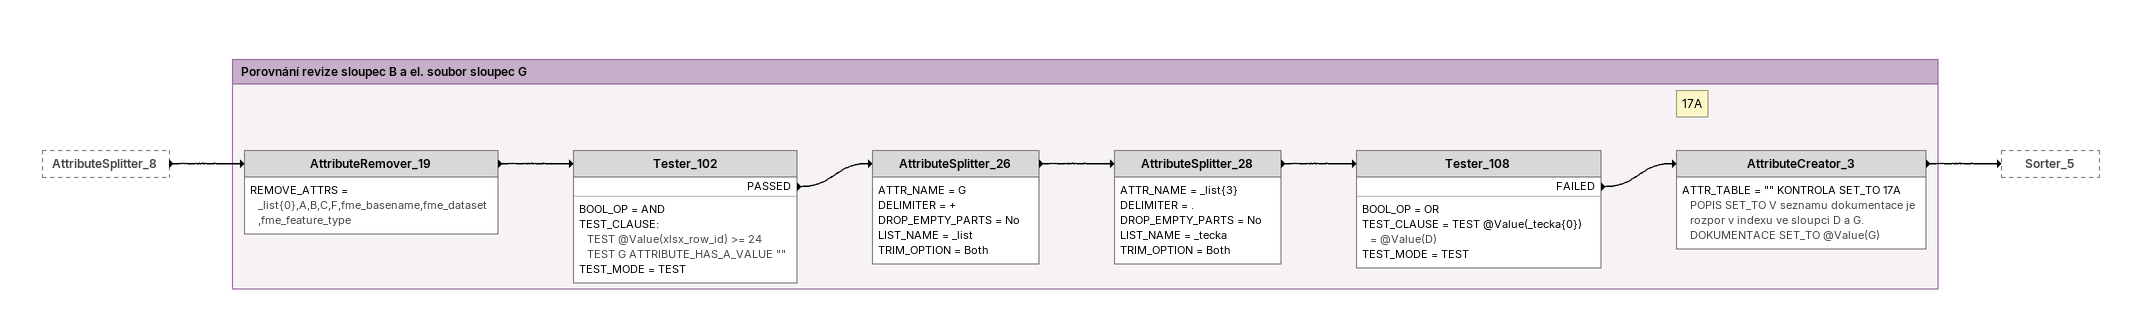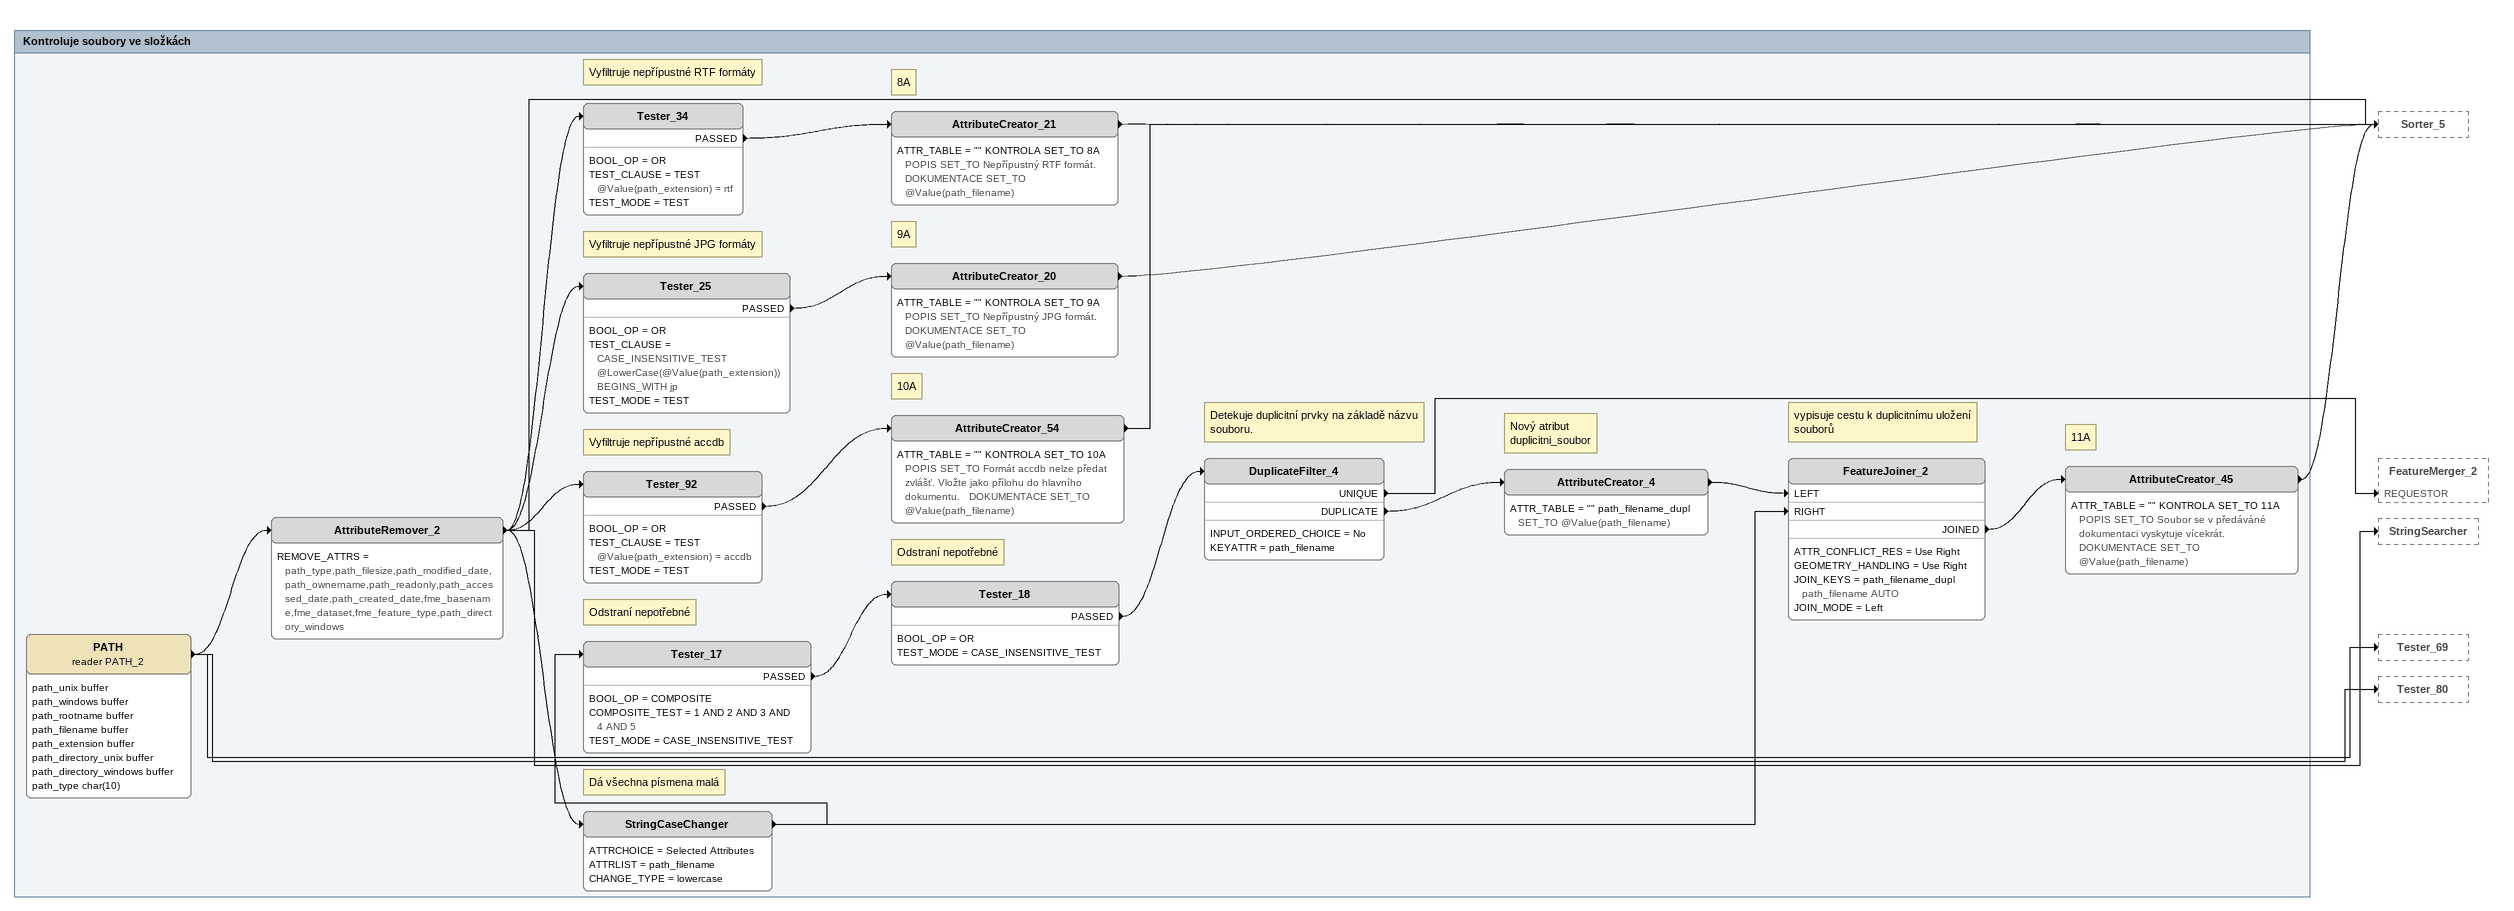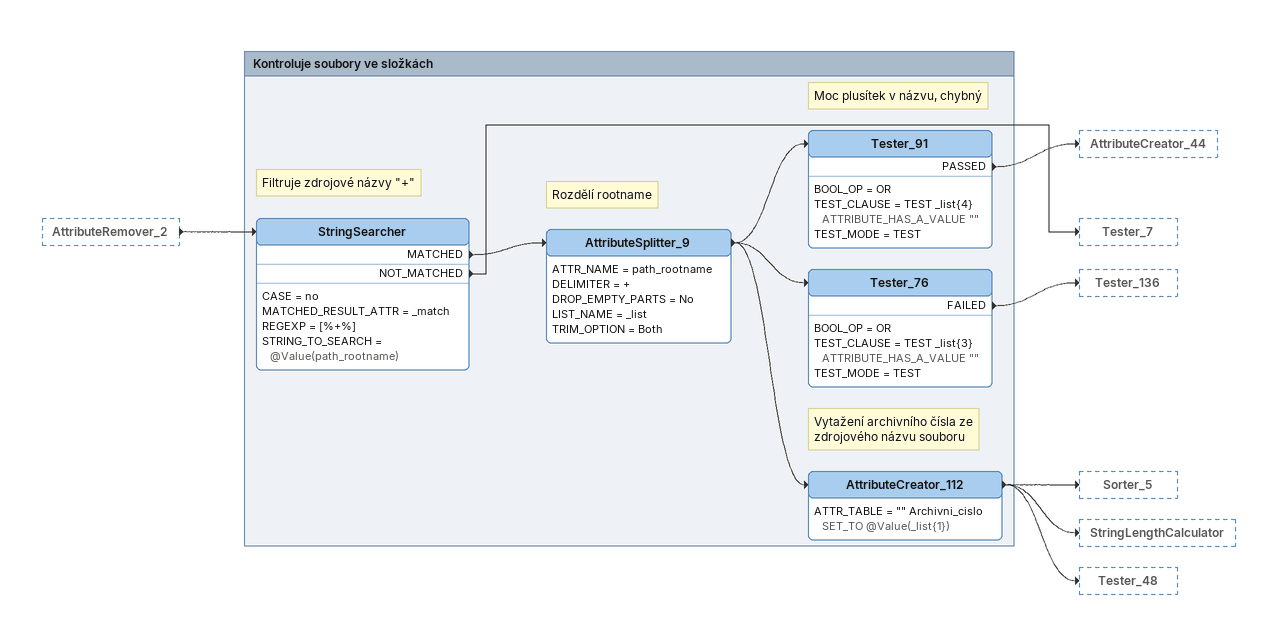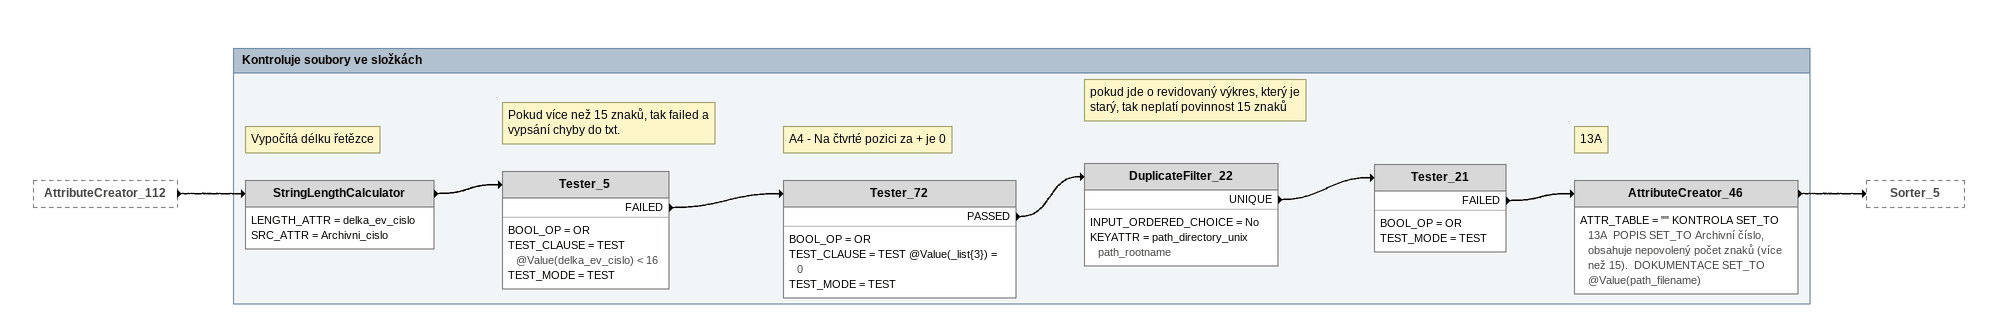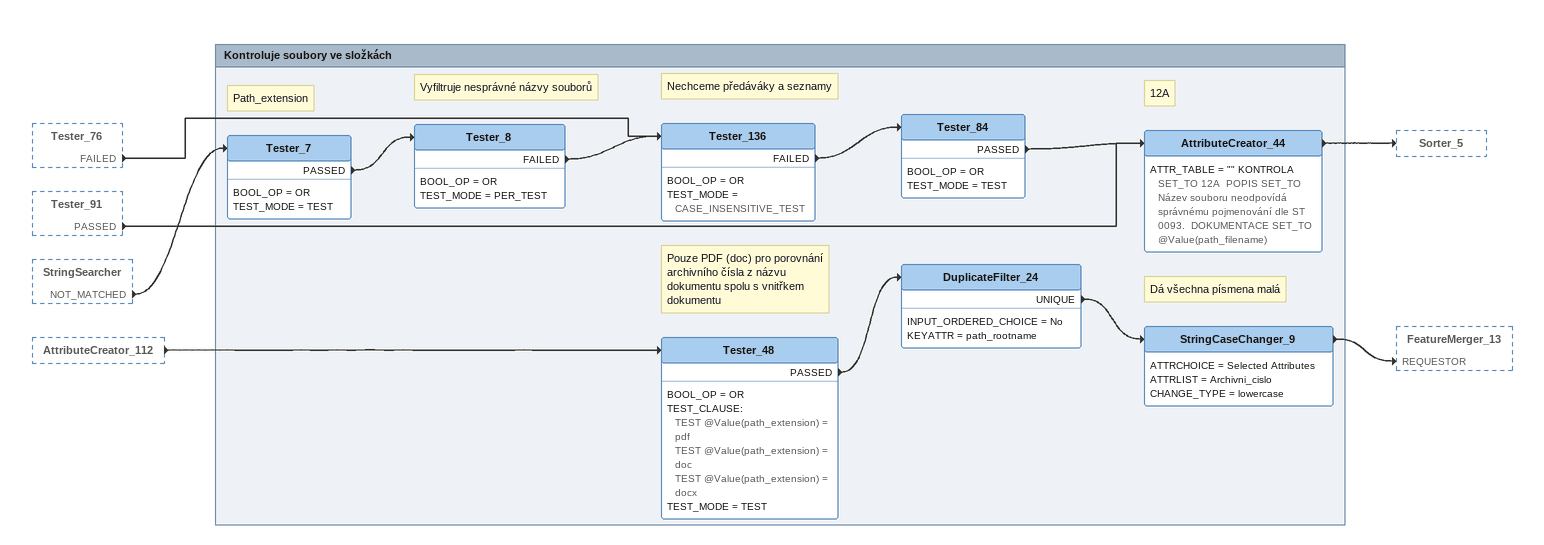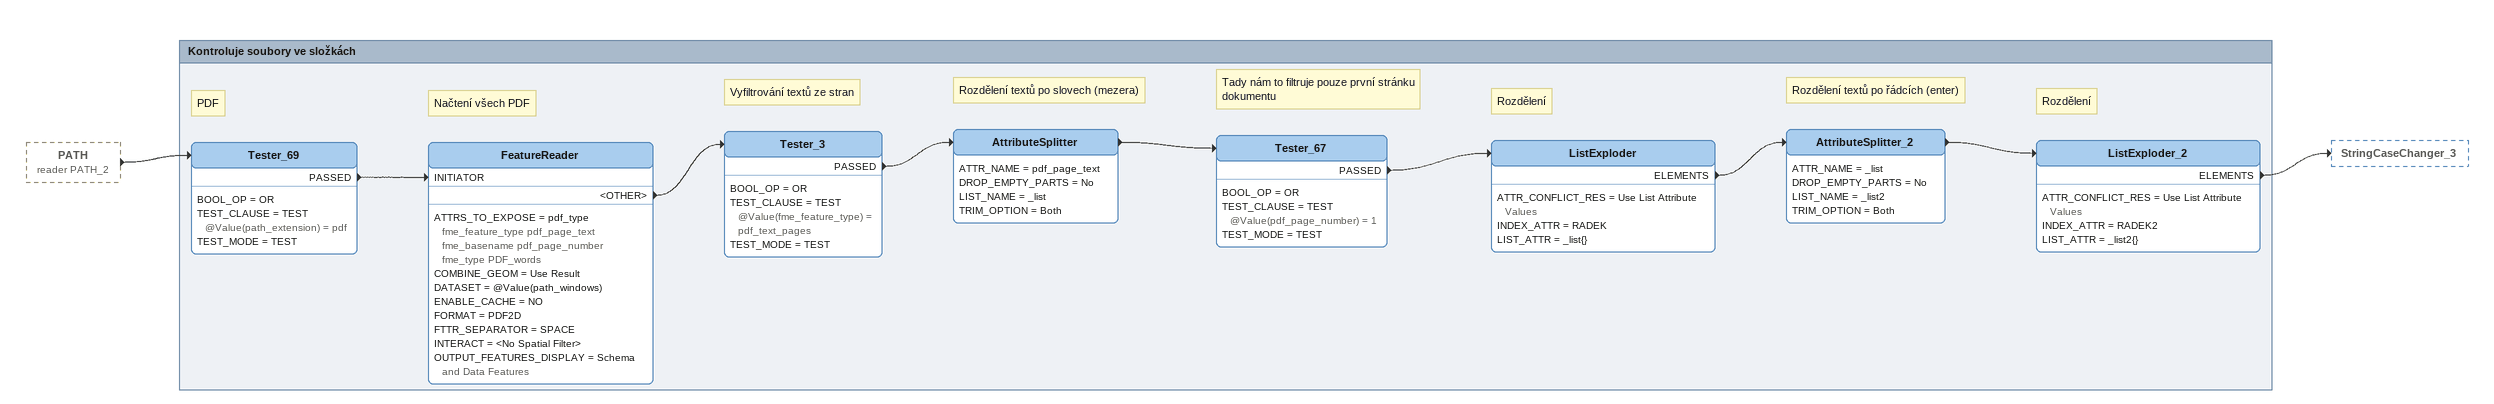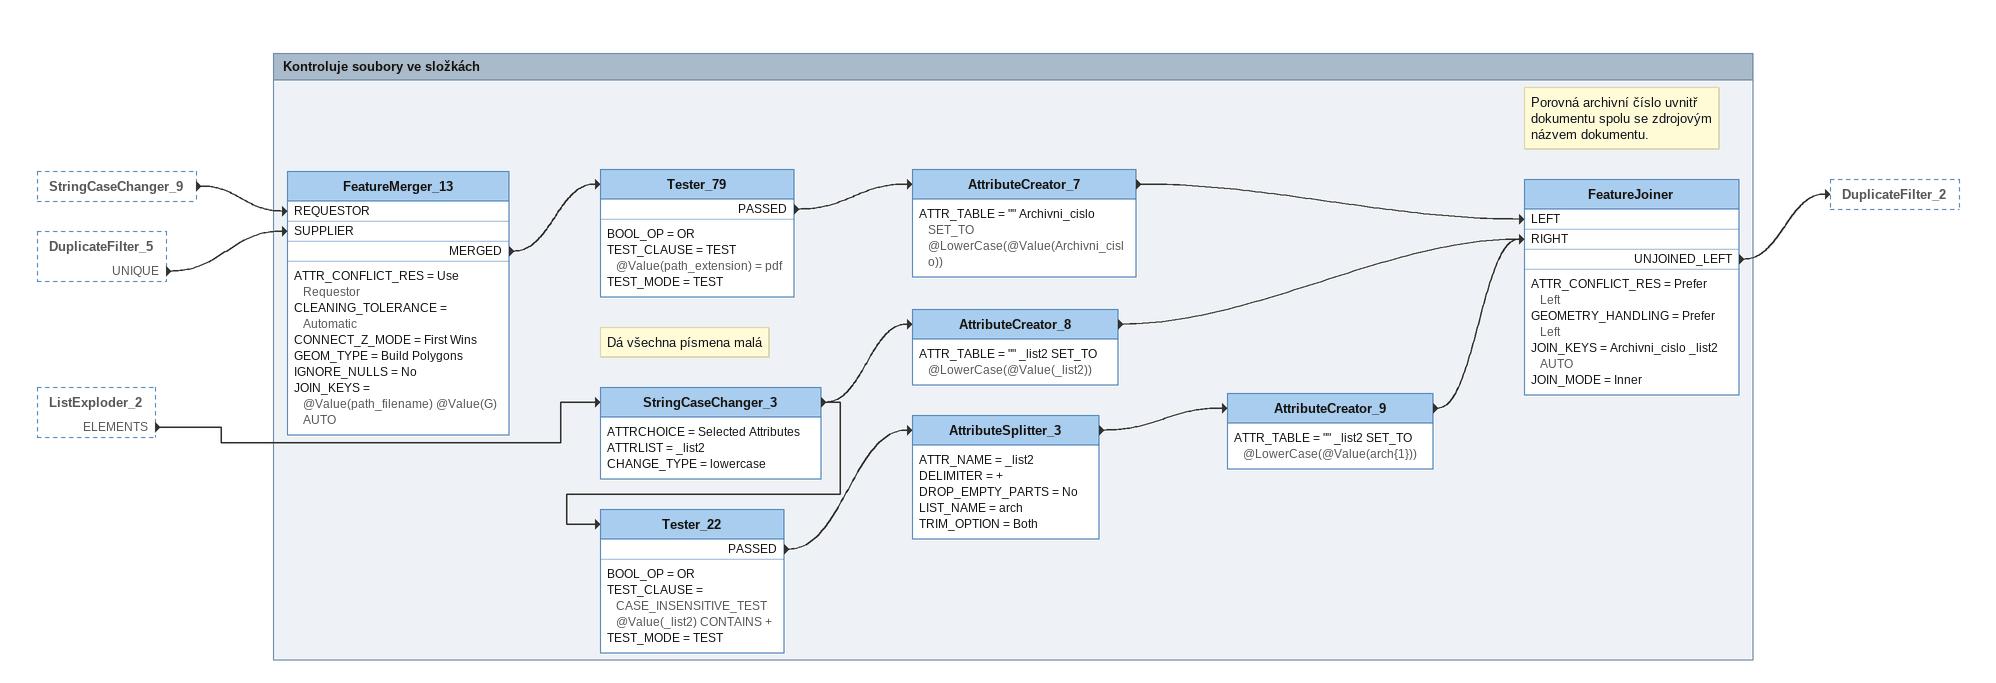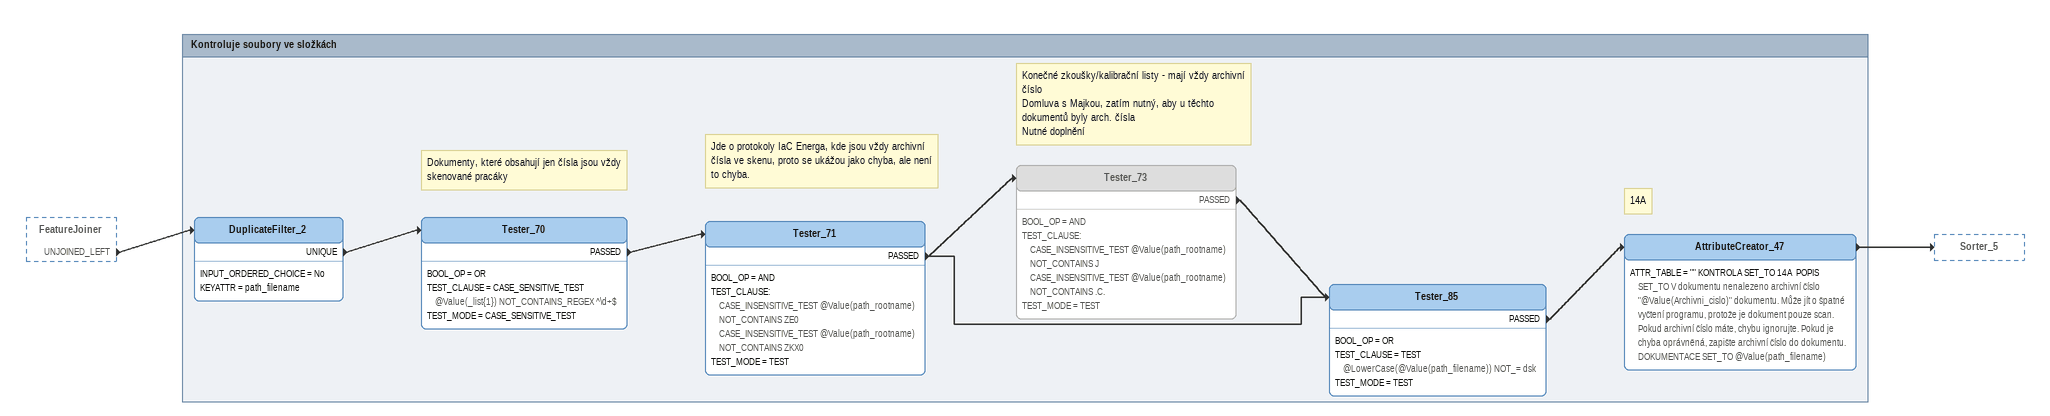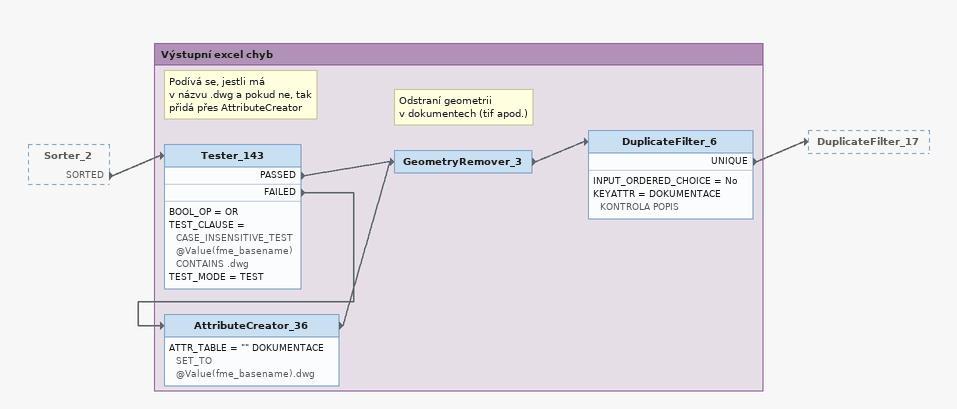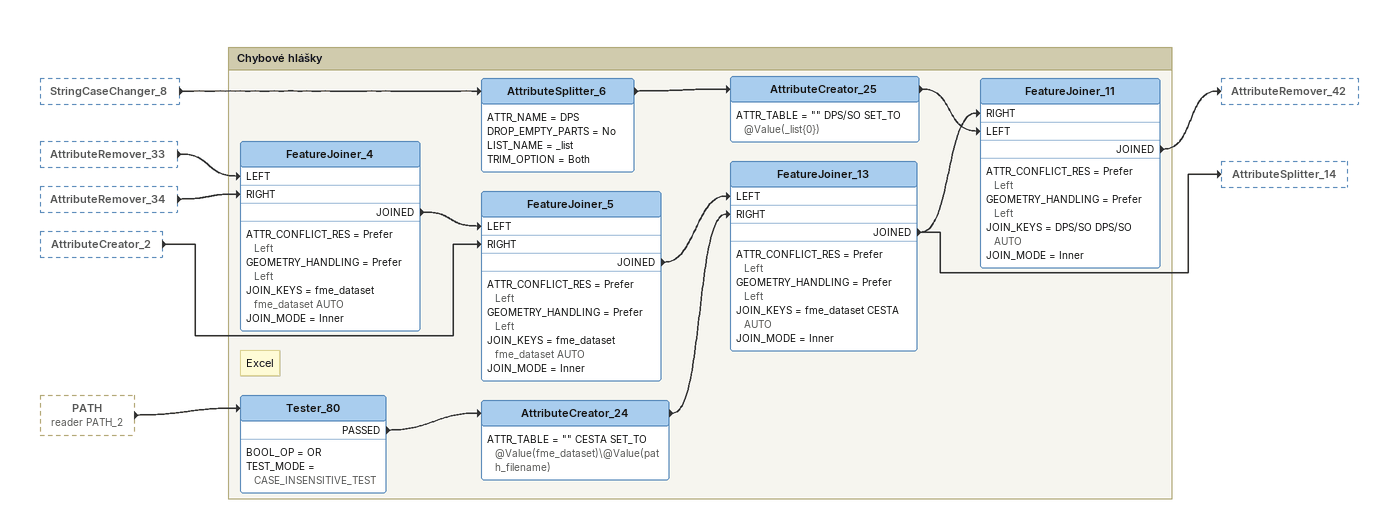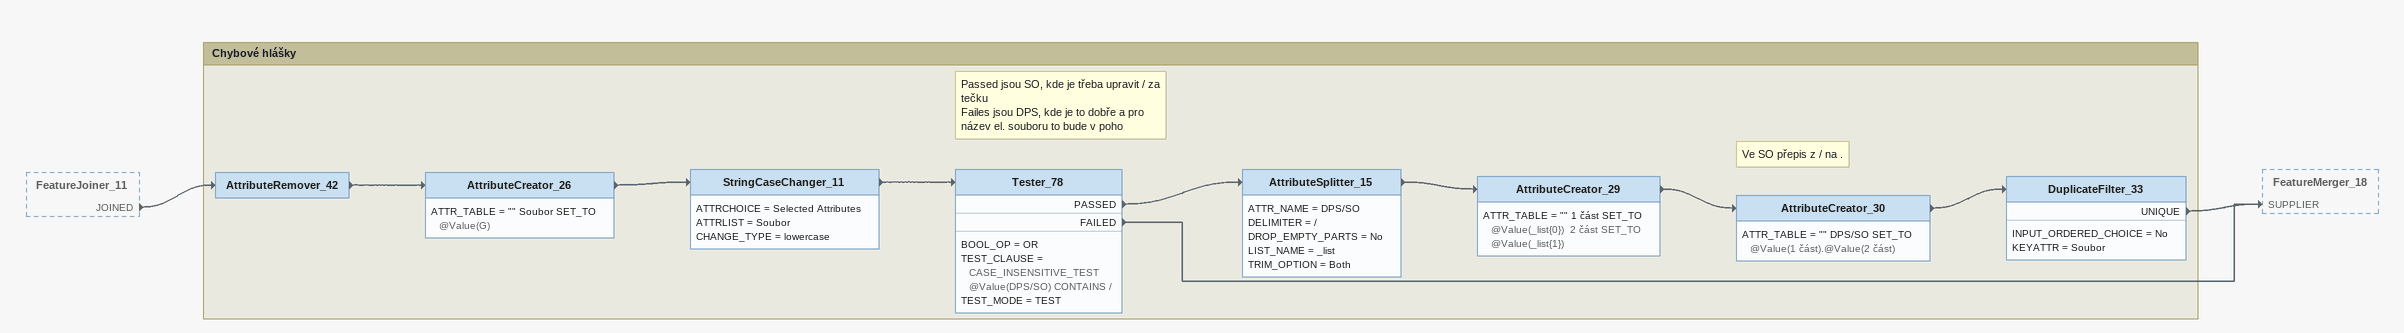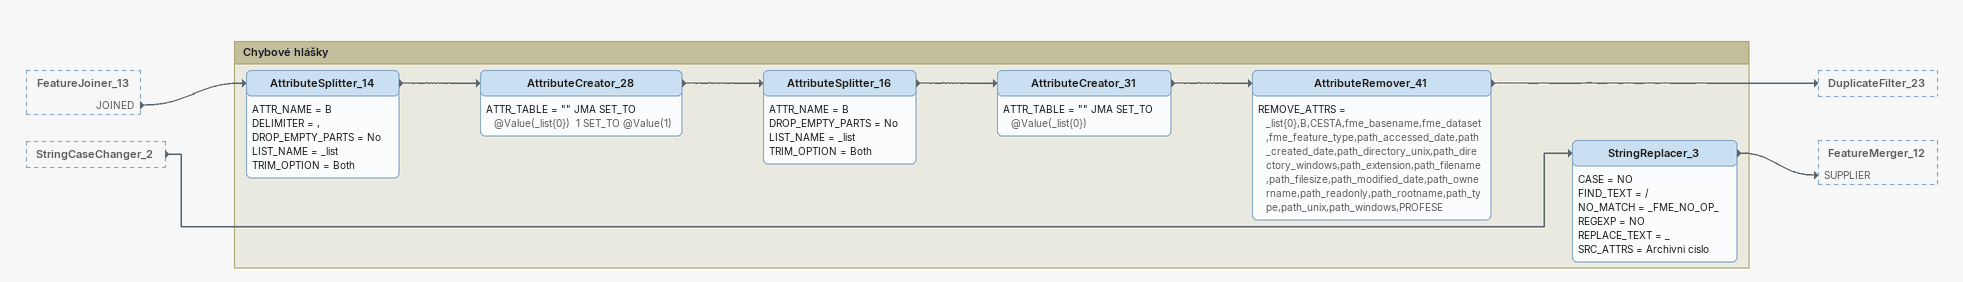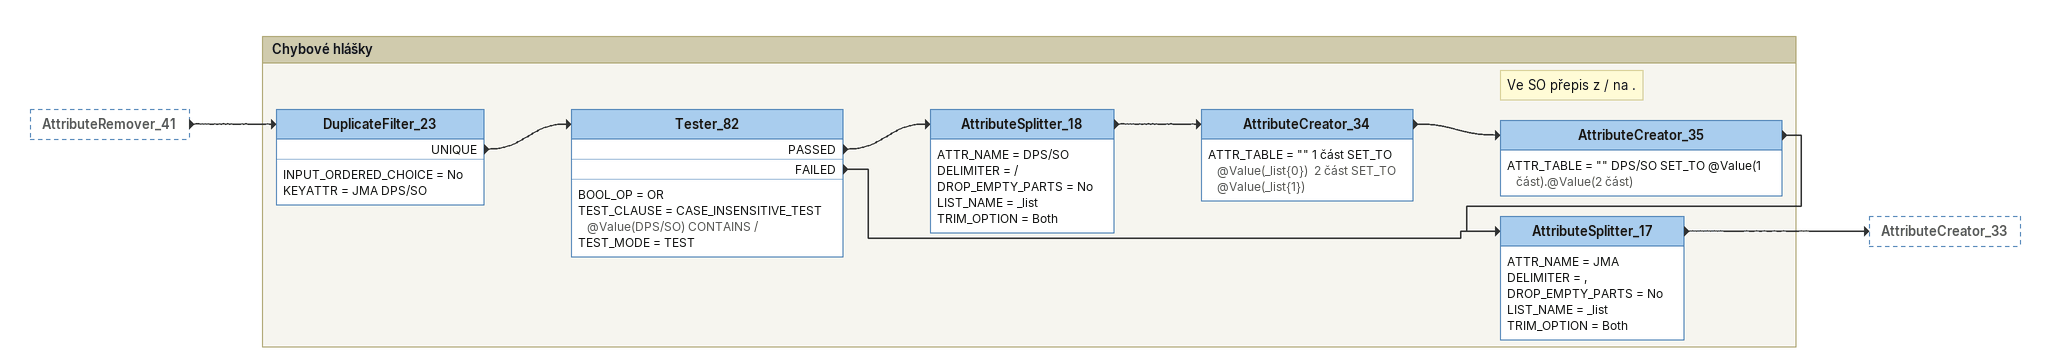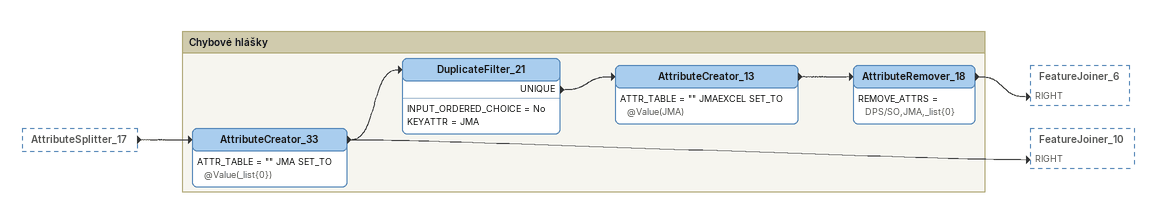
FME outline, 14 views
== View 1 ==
AttributeSplitter_8 [outside]
    -> AttributeRemover_19

Bookmark: Porovnání revize sloupec B a el. soubor sloupec G
AttributeRemover_19
    REMOVE_ATTRS = _list{0},A,B,C,F,fme_basename,fme_dataset,fme_feature_type
    -> Tester_102
Tester_102
    BOOL_OP = AND
    TEST_CLAUSE:
      TEST @Value(xlsx_row_id) >= 24
      TEST G ATTRIBUTE_HAS_A_VALUE ""
    TEST_MODE = TEST
    PASSED -> AttributeSplitter_26
AttributeSplitter_26
    ATTR_NAME = G
    DELIMITER = +
    DROP_EMPTY_PARTS = No
    LIST_NAME = _list
    TRIM_OPTION = Both
    -> AttributeSplitter_28
AttributeSplitter_28
    ATTR_NAME = _list{3}
    DELIMITER = .
    DROP_EMPTY_PARTS = No
    LIST_NAME = _tecka
    TRIM_OPTION = Both
    -> Tester_108
Tester_108
    BOOL_OP = OR
    TEST_CLAUSE = TEST @Value(_tecka{0}) = @Value(D)
    TEST_MODE = TEST
    FAILED -> AttributeCreator_3
Note: 17A
AttributeCreator_3
    ATTR_TABLE = "" KONTROLA SET_TO 17A  POPIS SET_TO V seznamu dokumentace je rozpor v indexu ve sloupci D a G.  DOKUMENTACE SET_TO @Value(G)
    -> Sorter_5

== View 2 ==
Bookmark: Kontroluje soubory ve složkách
PATH (reader PATH_2)
    attributes: path_unix buffer, path_windows buffer, path_rootname buffer, path_filename buffer, path_extension buffer, path_directory_unix buffer, path_directory_windows buffer, path_type char(10)
    -> AttributeRemover_2
    -> Tester_69
    -> Tester_80
AttributeRemover_2
    REMOVE_ATTRS = path_type,path_filesize,path_modified_date,path_ownername,path_readonly,path_accessed_date,path_created_date,fme_basename,fme_dataset,fme_feature_type,path_directory_windows
    -> Sorter_5
    -> StringCaseChanger
    -> StringSearcher
    -> Tester_25
    -> Tester_34
    -> Tester_92
Note: Vyfiltruje nepřípustné RTF formáty
Tester_34
    BOOL_OP = OR
    TEST_CLAUSE = TEST @Value(path_extension) = rtf
    TEST_MODE = TEST
    PASSED -> AttributeCreator_21
Note: 8A
AttributeCreator_21
    ATTR_TABLE = "" KONTROLA SET_TO 8A  POPIS SET_TO Nepřípustný RTF formát.  DOKUMENTACE SET_TO @Value(path_filename)
    -> Sorter_5
Note: Vyfiltruje nepřípustné JPG formáty
Tester_25
    BOOL_OP = OR
    TEST_CLAUSE = CASE_INSENSITIVE_TEST @LowerCase(@Value(path_extension)) BEGINS_WITH jp
    TEST_MODE = TEST
    PASSED -> AttributeCreator_20
Note: 9A
AttributeCreator_20
    ATTR_TABLE = "" KONTROLA SET_TO 9A  POPIS SET_TO Nepřípustný JPG formát.  DOKUMENTACE SET_TO @Value(path_filename)
    -> Sorter_5
Note: Vyfiltruje nepřípustné accdb
Tester_92
    BOOL_OP = OR
    TEST_CLAUSE = TEST @Value(path_extension) = accdb
    TEST_MODE = TEST
    PASSED -> AttributeCreator_54
Note: 10A
AttributeCreator_54
    ATTR_TABLE = "" KONTROLA SET_TO 10A  POPIS SET_TO Formát accdb nelze předat zvlášť. Vložte jako přílohu do hlavního dokumentu.   DOKUMENTACE SET_TO @Value(path_filename)
    -> Sorter_5
Note: Dá všechna písmena malá
StringCaseChanger
    ATTRCHOICE = Selected Attributes
    ATTRLIST = path_filename
    CHANGE_TYPE = lowercase
    -> Tester_17
    -> FeatureJoiner_2 [RIGHT]
Note: Odstraní nepotřebné
Tester_17
    BOOL_OP = COMPOSITE
    COMPOSITE_TEST = 1 AND 2 AND 3 AND 4 AND 5
    TEST_MODE = CASE_INSENSITIVE_TEST
    PASSED -> Tester_18
Note: Odstraní nepotřebné
Tester_18
    BOOL_OP = OR
    TEST_MODE = CASE_INSENSITIVE_TEST
    PASSED -> DuplicateFilter_4
Note: Detekuje duplicitní prvky na základě názvu souboru.
DuplicateFilter_4
    INPUT_ORDERED_CHOICE = No
    KEYATTR = path_filename
    UNIQUE -> FeatureMerger_2 [REQUESTOR]
    DUPLICATE -> AttributeCreator_4
Note: Nový atribut / duplicitni_soubor
AttributeCreator_4
    ATTR_TABLE = "" path_filename_dupl SET_TO @Value(path_filename)
    -> FeatureJoiner_2 [LEFT]
Note: vypisuje cestu k duplicitnímu uložení souborů
FeatureJoiner_2
    ATTR_CONFLICT_RES = Use Right
    GEOMETRY_HANDLING = Use Right
    JOIN_KEYS = path_filename_dupl path_filename AUTO
    JOIN_MODE = Left
    JOINED -> AttributeCreator_45
Note: 11A
AttributeCreator_45
    ATTR_TABLE = "" KONTROLA SET_TO 11A  POPIS SET_TO Soubor se v předáváné dokumentaci vyskytuje vícekrát.  DOKUMENTACE SET_TO @Value(path_filename)
    -> Sorter_5

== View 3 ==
AttributeRemover_2 [outside]
    -> StringSearcher

Bookmark: Kontroluje soubory ve složkách
Note: Filtruje zdrojové názvy "+"
StringSearcher
    CASE = no
    MATCHED_RESULT_ATTR = _match
    REGEXP = [%+%]
    STRING_TO_SEARCH = @Value(path_rootname)
    MATCHED -> AttributeSplitter_9
    NOT_MATCHED -> Tester_7
Note: Rozdělí rootname
AttributeSplitter_9
    ATTR_NAME = path_rootname
    DELIMITER = +
    DROP_EMPTY_PARTS = No
    LIST_NAME = _list
    TRIM_OPTION = Both
    -> AttributeCreator_112
    -> Tester_76
    -> Tester_91
Note: Moc plusítek v názvu, chybný
Tester_91
    BOOL_OP = OR
    TEST_CLAUSE = TEST _list{4} ATTRIBUTE_HAS_A_VALUE ""
    TEST_MODE = TEST
    PASSED -> AttributeCreator_44
Tester_76
    BOOL_OP = OR
    TEST_CLAUSE = TEST _list{3} ATTRIBUTE_HAS_A_VALUE ""
    TEST_MODE = TEST
    FAILED -> Tester_136
Note: Vytažení archivního čísla ze zdrojového názvu souboru
AttributeCreator_112
    ATTR_TABLE = "" Archivni_cislo SET_TO @Value(_list{1})
    -> Sorter_5
    -> StringLengthCalculator
    -> Tester_48

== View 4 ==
AttributeCreator_112 [outside]
    -> StringLengthCalculator

Bookmark: Kontroluje soubory ve složkách
Note: Vypočítá délku řetězce
StringLengthCalculator
    LENGTH_ATTR = delka_ev_cislo
    SRC_ATTR = Archivni_cislo
    -> Tester_5
Note: Pokud více než 15 znaků, tak failed a vypsání chyby do txt.
Tester_5
    BOOL_OP = OR
    TEST_CLAUSE = TEST @Value(delka_ev_cislo) < 16
    TEST_MODE = TEST
    FAILED -> Tester_72
Note: A4 - Na čtvrté pozici za + je 0
Tester_72
    BOOL_OP = OR
    TEST_CLAUSE = TEST @Value(_list{3}) = 0
    TEST_MODE = TEST
    PASSED -> DuplicateFilter_22
Note: pokud jde o revidovaný výkres, který je starý, tak neplatí povinnost 15 znaků
DuplicateFilter_22
    INPUT_ORDERED_CHOICE = No
    KEYATTR = path_directory_unix path_rootname
    UNIQUE -> Tester_21
Tester_21
    BOOL_OP = OR
    TEST_MODE = TEST
    FAILED -> AttributeCreator_46
Note: 13A
AttributeCreator_46
    ATTR_TABLE = "" KONTROLA SET_TO 13A  POPIS SET_TO Archivní číslo, obsahuje nepovolený počet znaků (více než 15).  DOKUMENTACE SET_TO @Value(path_filename)
    -> Sorter_5

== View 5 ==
Tester_76 [outside]
    FAILED -> Tester_136
Tester_91 [outside]
    PASSED -> AttributeCreator_44
StringSearcher [outside]
    NOT_MATCHED -> Tester_7
AttributeCreator_112 [outside]
    -> Tester_48

Bookmark: Kontroluje soubory ve složkách
Note: Pouze PDF (doc) pro porovnání archivního čísla z názvu dokumentu spolu s vnitřkem dokumentu
Tester_48
    BOOL_OP = OR
    TEST_CLAUSE:
      TEST @Value(path_extension) = pdf
      TEST @Value(path_extension) = doc
      TEST @Value(path_extension) = docx
    TEST_MODE = TEST
    PASSED -> DuplicateFilter_24
DuplicateFilter_24
    INPUT_ORDERED_CHOICE = No
    KEYATTR = path_rootname
    UNIQUE -> StringCaseChanger_9
Note: Dá všechna písmena malá
StringCaseChanger_9
    ATTRCHOICE = Selected Attributes
    ATTRLIST = Archivni_cislo
    CHANGE_TYPE = lowercase
    -> FeatureMerger_13 [REQUESTOR]
Note: Path_extension
Tester_7
    BOOL_OP = OR
    TEST_MODE = TEST
    PASSED -> Tester_8
Note: Vyfiltruje nesprávné názvy souborů
Tester_8
    BOOL_OP = OR
    TEST_MODE = PER_TEST
    FAILED -> Tester_136
Note: Nechceme předáváky a seznamy
Tester_136
    BOOL_OP = OR
    TEST_MODE = CASE_INSENSITIVE_TEST
    FAILED -> Tester_84
Tester_84
    BOOL_OP = OR
    TEST_MODE = TEST
    PASSED -> AttributeCreator_44
Note: 12A
AttributeCreator_44
    ATTR_TABLE = "" KONTROLA SET_TO 12A  POPIS SET_TO Název souboru neodpovídá správnému pojmenování dle ST 0093.  DOKUMENTACE SET_TO @Value(path_filename)
    -> Sorter_5

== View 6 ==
PATH (reader PATH_2) [outside]
    -> Tester_69

Bookmark: Kontroluje soubory ve složkách
Note: PDF
Tester_69
    BOOL_OP = OR
    TEST_CLAUSE = TEST @Value(path_extension) = pdf
    TEST_MODE = TEST
    PASSED -> FeatureReader [INITIATOR]
Note: Načtení všech PDF
FeatureReader
    ATTRS_TO_EXPOSE = pdf_type fme_feature_type pdf_page_text fme_basename pdf_page_number fme_type PDF_words
    COMBINE_GEOM = Use Result
    DATASET = @Value(path_windows)
    ENABLE_CACHE = NO
    FORMAT = PDF2D
    FTTR_SEPARATOR = SPACE
    INTERACT = <No Spatial Filter>
    OUTPUT_FEATURES_DISPLAY = Schema and Data Features
    <OTHER> -> Tester_3
Note: Vyfiltrování textů ze stran
Tester_3
    BOOL_OP = OR
    TEST_CLAUSE = TEST @Value(fme_feature_type) = pdf_text_pages
    TEST_MODE = TEST
    PASSED -> AttributeSplitter
Note: Rozdělení textů po slovech (mezera)
AttributeSplitter
    ATTR_NAME = pdf_page_text
    DROP_EMPTY_PARTS = No
    LIST_NAME = _list
    TRIM_OPTION = Both
    -> Tester_67
Note: Tady nám to filtruje pouze první stránku dokumentu
Tester_67
    BOOL_OP = OR
    TEST_CLAUSE = TEST @Value(pdf_page_number) = 1
    TEST_MODE = TEST
    PASSED -> ListExploder
Note: Rozdělení
ListExploder
    ATTR_CONFLICT_RES = Use List Attribute Values
    INDEX_ATTR = RADEK
    LIST_ATTR = _list{}
    ELEMENTS -> AttributeSplitter_2
Note: Rozdělení textů po řádcích (enter)
AttributeSplitter_2
    ATTR_NAME = _list
    DROP_EMPTY_PARTS = No
    LIST_NAME = _list2
    TRIM_OPTION = Both
    -> ListExploder_2
Note: Rozdělení
ListExploder_2
    ATTR_CONFLICT_RES = Use List Attribute Values
    INDEX_ATTR = RADEK2
    LIST_ATTR = _list2{}
    ELEMENTS -> StringCaseChanger_3

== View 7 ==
StringCaseChanger_9 [outside]
    -> FeatureMerger_13 [REQUESTOR]
DuplicateFilter_5 [outside]
    UNIQUE -> FeatureMerger_13 [SUPPLIER]
ListExploder_2 [outside]
    ELEMENTS -> StringCaseChanger_3

Bookmark: Kontroluje soubory ve složkách
Note: Dá všechna písmena malá
StringCaseChanger_3
    ATTRCHOICE = Selected Attributes
    ATTRLIST = _list2
    CHANGE_TYPE = lowercase
    -> Tester_22
    -> AttributeCreator_8
AttributeCreator_8
    ATTR_TABLE = "" _list2 SET_TO @LowerCase(@Value(_list2))
    -> FeatureJoiner [RIGHT]
Tester_22
    BOOL_OP = OR
    TEST_CLAUSE = CASE_INSENSITIVE_TEST @Value(_list2) CONTAINS +
    TEST_MODE = TEST
    PASSED -> AttributeSplitter_3
AttributeSplitter_3
    ATTR_NAME = _list2
    DELIMITER = +
    DROP_EMPTY_PARTS = No
    LIST_NAME = arch
    TRIM_OPTION = Both
    -> AttributeCreator_9
AttributeCreator_9
    ATTR_TABLE = "" _list2 SET_TO @LowerCase(@Value(arch{1}))
    -> FeatureJoiner [RIGHT]
FeatureMerger_13
    ATTR_CONFLICT_RES = Use Requestor
    CLEANING_TOLERANCE = Automatic
    CONNECT_Z_MODE = First Wins
    GEOM_TYPE = Build Polygons
    IGNORE_NULLS = No
    JOIN_KEYS = @Value(path_filename) @Value(G) AUTO
    MERGED -> Tester_79
Tester_79
    BOOL_OP = OR
    TEST_CLAUSE = TEST @Value(path_extension) = pdf
    TEST_MODE = TEST
    PASSED -> AttributeCreator_7
AttributeCreator_7
    ATTR_TABLE = "" Archivni_cislo SET_TO @LowerCase(@Value(Archivni_cislo))
    -> FeatureJoiner [LEFT]
Note: Porovná archivní číslo uvnitř dokumentu spolu se zdrojovým názvem dokumentu.
FeatureJoiner
    ATTR_CONFLICT_RES = Prefer Left
    GEOMETRY_HANDLING = Prefer Left
    JOIN_KEYS = Archivni_cislo _list2 AUTO
    JOIN_MODE = Inner
    UNJOINED_LEFT -> DuplicateFilter_2

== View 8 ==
FeatureJoiner [outside]
    UNJOINED_LEFT -> DuplicateFilter_2

Bookmark: Kontroluje soubory ve složkách
DuplicateFilter_2
    INPUT_ORDERED_CHOICE = No
    KEYATTR = path_filename
    UNIQUE -> Tester_70
Note: Dokumenty, které obsahují jen čísla jsou vždy skenované pracáky
Tester_70
    BOOL_OP = OR
    TEST_CLAUSE = CASE_SENSITIVE_TEST @Value(_list{1}) NOT_CONTAINS_REGEX ^\d+$
    TEST_MODE = CASE_SENSITIVE_TEST
    PASSED -> Tester_71
Note: Jde o protokoly IaC Energa, kde jsou vždy archivní čísla ve skenu, proto se ukážou jako chyba, ale není to chyba.
Tester_71
    BOOL_OP = AND
    TEST_CLAUSE:
      CASE_INSENSITIVE_TEST @Value(path_rootname) NOT_CONTAINS ZE0
      CASE_INSENSITIVE_TEST @Value(path_rootname) NOT_CONTAINS ZKX0
    TEST_MODE = TEST
    PASSED -> Tester_73
    PASSED -> Tester_85
Note: Konečné zkoušky/kalibrační listy - mají vždy archivní číslo / Domluva s Majkou, zatím nutný, aby u těchto dokumentů byly arch. čísla / Nutné doplnění
Tester_73 [off]
    BOOL_OP = AND
    TEST_CLAUSE:
      CASE_INSENSITIVE_TEST @Value(path_rootname) NOT_CONTAINS J
      CASE_INSENSITIVE_TEST @Value(path_rootname) NOT_CONTAINS .C.
    TEST_MODE = TEST
    PASSED -> Tester_85
Tester_85
    BOOL_OP = OR
    TEST_CLAUSE = TEST @LowerCase(@Value(path_filename)) NOT_= dsk
    TEST_MODE = TEST
    PASSED -> AttributeCreator_47
Note: 14A
AttributeCreator_47
    ATTR_TABLE = "" KONTROLA SET_TO 14A  POPIS SET_TO V dokumentu nenalezeno archivní číslo "@Value(Archivni_cislo)" dokumentu. Může jít o špatné vyčtení programu, protože je dokument pouze scan. Pokud archivní číslo máte, chybu ignorujte. Pokud je chyba oprávněná, zapište archivní číslo do dokumentu.  DOKUMENTACE SET_TO @Value(path_filename)
    -> Sorter_5

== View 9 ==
Sorter_2 [outside]
    SORTED -> Tester_143

Bookmark: Výstupní excel chyb
Note: Podívá se, jestli má / v názvu .dwg a pokud ne, tak přidá přes AttributeCreator
Tester_143
    BOOL_OP = OR
    TEST_CLAUSE = CASE_INSENSITIVE_TEST @Value(fme_basename) CONTAINS .dwg
    TEST_MODE = TEST
    PASSED -> GeometryRemover_3
    FAILED -> AttributeCreator_36
AttributeCreator_36
    ATTR_TABLE = "" DOKUMENTACE SET_TO @Value(fme_basename).dwg
    -> GeometryRemover_3
Note: Odstraní geometrii / v dokumentech (tif apod.)
GeometryRemover_3
    -> DuplicateFilter_6
DuplicateFilter_6
    INPUT_ORDERED_CHOICE = No
    KEYATTR = DOKUMENTACE KONTROLA POPIS
    UNIQUE -> DuplicateFilter_17

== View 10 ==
StringCaseChanger_8 [outside]
    -> AttributeSplitter_6
AttributeRemover_33 [outside]
    -> FeatureJoiner_4 [LEFT]
AttributeRemover_34 [outside]
    -> FeatureJoiner_4 [RIGHT]
AttributeCreator_2 [outside]
    -> FeatureJoiner_5 [RIGHT]
PATH (reader PATH_2) [outside]
    -> Tester_80

Bookmark: Chybové hlášky
Note: Excel
Tester_80
    BOOL_OP = OR
    TEST_MODE = CASE_INSENSITIVE_TEST
    PASSED -> AttributeCreator_24
AttributeCreator_24
    ATTR_TABLE = "" CESTA SET_TO @Value(fme_dataset)\@Value(path_filename)
    -> FeatureJoiner_13 [RIGHT]
AttributeSplitter_6
    ATTR_NAME = DPS
    DROP_EMPTY_PARTS = No
    LIST_NAME = _list
    TRIM_OPTION = Both
    -> AttributeCreator_25
AttributeCreator_25
    ATTR_TABLE = "" DPS/SO SET_TO @Value(_list{0})
    -> FeatureJoiner_11 [LEFT]
FeatureJoiner_4
    ATTR_CONFLICT_RES = Prefer Left
    GEOMETRY_HANDLING = Prefer Left
    JOIN_KEYS = fme_dataset fme_dataset AUTO
    JOIN_MODE = Inner
    JOINED -> FeatureJoiner_5 [LEFT]
FeatureJoiner_5
    ATTR_CONFLICT_RES = Prefer Left
    GEOMETRY_HANDLING = Prefer Left
    JOIN_KEYS = fme_dataset fme_dataset AUTO
    JOIN_MODE = Inner
    JOINED -> FeatureJoiner_13 [LEFT]
FeatureJoiner_13
    ATTR_CONFLICT_RES = Prefer Left
    GEOMETRY_HANDLING = Prefer Left
    JOIN_KEYS = fme_dataset CESTA AUTO
    JOIN_MODE = Inner
    JOINED -> FeatureJoiner_11 [RIGHT]
    JOINED -> AttributeSplitter_14
FeatureJoiner_11
    ATTR_CONFLICT_RES = Prefer Left
    GEOMETRY_HANDLING = Prefer Left
    JOIN_KEYS = DPS/SO DPS/SO AUTO
    JOIN_MODE = Inner
    JOINED -> AttributeRemover_42

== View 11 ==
FeatureJoiner_11 [outside]
    JOINED -> AttributeRemover_42

Bookmark: Chybové hlášky
AttributeRemover_42
    -> AttributeCreator_26
AttributeCreator_26
    ATTR_TABLE = "" Soubor SET_TO @Value(G)
    -> StringCaseChanger_11
StringCaseChanger_11
    ATTRCHOICE = Selected Attributes
    ATTRLIST = Soubor
    CHANGE_TYPE = lowercase
    -> Tester_78
Note: Passed jsou SO, kde je třeba upravit / za tečku / Failes jsou DPS, kde je to dobře a pro název el. souboru to bude v poho
Tester_78
    BOOL_OP = OR
    TEST_CLAUSE = CASE_INSENSITIVE_TEST @Value(DPS/SO) CONTAINS /
    TEST_MODE = TEST
    PASSED -> AttributeSplitter_15
    FAILED -> FeatureMerger_18 [SUPPLIER]
AttributeSplitter_15
    ATTR_NAME = DPS/SO
    DELIMITER = /
    DROP_EMPTY_PARTS = No
    LIST_NAME = _list
    TRIM_OPTION = Both
    -> AttributeCreator_29
AttributeCreator_29
    ATTR_TABLE = "" 1 část SET_TO @Value(_list{0})  2 část SET_TO @Value(_list{1})
    -> AttributeCreator_30
Note: Ve SO přepis z / na .
AttributeCreator_30
    ATTR_TABLE = "" DPS/SO SET_TO @Value(1 část).@Value(2 část)
    -> DuplicateFilter_33
DuplicateFilter_33
    INPUT_ORDERED_CHOICE = No
    KEYATTR = Soubor
    UNIQUE -> FeatureMerger_18 [SUPPLIER]

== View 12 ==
FeatureJoiner_13 [outside]
    JOINED -> AttributeSplitter_14
StringCaseChanger_2 [outside]
    -> StringReplacer_3

Bookmark: Chybové hlášky
StringReplacer_3
    CASE = NO
    FIND_TEXT = /
    NO_MATCH = _FME_NO_OP_
    REGEXP = NO
    REPLACE_TEXT = _
    SRC_ATTRS = Archivni cislo
    -> FeatureMerger_12 [SUPPLIER]
AttributeSplitter_14
    ATTR_NAME = B
    DELIMITER = ,
    DROP_EMPTY_PARTS = No
    LIST_NAME = _list
    TRIM_OPTION = Both
    -> AttributeCreator_28
AttributeCreator_28
    ATTR_TABLE = "" JMA SET_TO @Value(_list{0})  1 SET_TO @Value(1)
    -> AttributeSplitter_16
AttributeSplitter_16
    ATTR_NAME = B
    DROP_EMPTY_PARTS = No
    LIST_NAME = _list
    TRIM_OPTION = Both
    -> AttributeCreator_31
AttributeCreator_31
    ATTR_TABLE = "" JMA SET_TO @Value(_list{0})
    -> AttributeRemover_41
AttributeRemover_41
    REMOVE_ATTRS = _list{0},B,CESTA,fme_basename,fme_dataset,fme_feature_type,path_accessed_date,path_created_date,path_directory_unix,path_directory_windows,path_extension,path_filename,path_filesize,path_modified_date,path_ownername,path_readonly,path_rootname,path_type,path_unix,path_windows,PROFESE
    -> DuplicateFilter_23

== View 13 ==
AttributeRemover_41 [outside]
    -> DuplicateFilter_23

Bookmark: Chybové hlášky
DuplicateFilter_23
    INPUT_ORDERED_CHOICE = No
    KEYATTR = JMA DPS/SO
    UNIQUE -> Tester_82
Tester_82
    BOOL_OP = OR
    TEST_CLAUSE = CASE_INSENSITIVE_TEST @Value(DPS/SO) CONTAINS /
    TEST_MODE = TEST
    PASSED -> AttributeSplitter_18
    FAILED -> AttributeSplitter_17
AttributeSplitter_18
    ATTR_NAME = DPS/SO
    DELIMITER = /
    DROP_EMPTY_PARTS = No
    LIST_NAME = _list
    TRIM_OPTION = Both
    -> AttributeCreator_34
AttributeCreator_34
    ATTR_TABLE = "" 1 část SET_TO @Value(_list{0})  2 část SET_TO @Value(_list{1})
    -> AttributeCreator_35
Note: Ve SO přepis z / na .
AttributeCreator_35
    ATTR_TABLE = "" DPS/SO SET_TO @Value(1 část).@Value(2 část)
    -> AttributeSplitter_17
AttributeSplitter_17
    ATTR_NAME = JMA
    DELIMITER = ,
    DROP_EMPTY_PARTS = No
    LIST_NAME = _list
    TRIM_OPTION = Both
    -> AttributeCreator_33

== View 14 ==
AttributeSplitter_17 [outside]
    -> AttributeCreator_33

Bookmark: Chybové hlášky
AttributeCreator_33
    ATTR_TABLE = "" JMA SET_TO @Value(_list{0})
    -> FeatureJoiner_10 [RIGHT]
    -> DuplicateFilter_21
DuplicateFilter_21
    INPUT_ORDERED_CHOICE = No
    KEYATTR = JMA
    UNIQUE -> AttributeCreator_13
AttributeCreator_13
    ATTR_TABLE = "" JMAEXCEL SET_TO @Value(JMA)
    -> AttributeRemover_18
AttributeRemover_18
    REMOVE_ATTRS = DPS/SO,JMA,_list{0}
    -> FeatureJoiner_6 [RIGHT]
